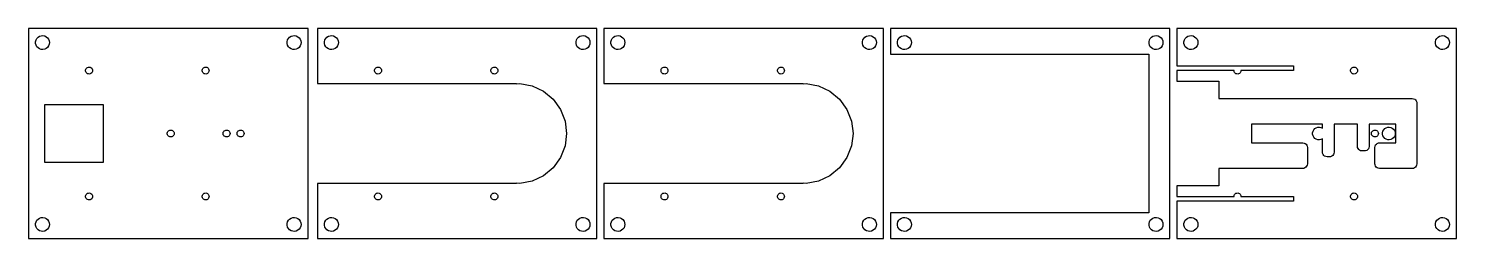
# Model space of a CAD drawing. Header units: metres. Extents: x -101 to 1127, y -45 to 45.
# Drawn here: x -101 to 512, y -45 to 45 of the extents above; entities that cross this region are included whole.
import ezdxf

# ---------------------------------------------------------------- set-up
doc = ezdxf.new("R2010")
doc.units = ezdxf.units.M

msp = doc.modelspace()

# ---------------------------------------------------------------- linework, layer by layer
for p, q in [((19, 45), (-101, 45)), ((-101, 45), (-101, -45)), ((19, -45), (19, 45)), ((143, 45), (23, 45)), ((23, 45), (23, 21.5)), ((143, -45), (143, 45)), ((266, 45), (146, 45)), ((146, 45), (146, 21.5)), ((266, -45), (266, 45)), ((389, 45), (269, 45)), ((269, 45), (269, 34)), ((389, -45), (389, 45)), ((512, 45), (392, 45)), ((392, 45), (392, 29)), ((512, -45), (512, 45)), ((-97.9763, 39.376), (-97.7893, 40.1044)), ((-97.9763, 38.624), (-97.9763, 39.376)), ((-97.7893, 37.8956), (-97.9763, 38.624)), ((-97.7893, 40.1044), (-97.427, 40.7634)), ((-97.427, 37.2366), (-97.7893, 37.8956)), ((-97.427, 40.7634), (-96.9123, 41.3115)), ((-96.9123, 36.6885), (-97.427, 37.2366)), ((-96.9123, 41.3115), (-96.2773, 41.7145)), ((-96.2773, 41.7145), (-95.5621, 41.9469)), ((-95.5621, 41.9469), (-94.8116, 41.9941)), ((-94.8116, 41.9941), (-94.073, 41.8532)), ((-94.073, 41.8532), (-93.3925, 41.533)), ((-93.3925, 41.533), (-92.8131, 41.0536)), ((-92.8131, 36.9464), (-93.3925, 36.467)), ((-92.8131, 41.0536), (-92.3711, 40.4453)), ((-92.3711, 37.5547), (-92.8131, 36.9464)), ((-92.3711, 40.4453), (-92.0943, 39.7461)), ((-92.0943, 38.2539), (-92.3711, 37.5547)), ((-92.0943, 39.7461), (-92, 39)), ((-92, 39), (-92.0943, 38.2539)), ((10.0237, 39.376), (10.2107, 40.1044)), ((10.0237, 38.624), (10.0237, 39.376)), ((10.2107, 37.8956), (10.0237, 38.624)), ((10.2107, 40.1044), (10.5729, 40.7634)), ((10.5729, 37.2366), (10.2107, 37.8956)), ((10.5729, 40.7634), (11.0877, 41.3115)), ((11.0877, 36.6885), (10.5729, 37.2366)), ((11.0877, 41.3115), (11.7227, 41.7145)), ((11.7227, 41.7145), (12.4379, 41.9469)), ((12.4379, 41.9469), (13.1884, 41.9941)), ((13.1884, 41.9941), (13.927, 41.8532)), ((13.927, 41.8532), (14.6075, 41.533)), ((14.6075, 41.533), (15.1869, 41.0536)), ((15.1869, 36.9464), (14.6075, 36.467)), ((15.1869, 41.0536), (15.6289, 40.4453)), ((15.6289, 37.5547), (15.1869, 36.9464)), ((15.6289, 40.4453), (15.9057, 39.7461)), ((15.9057, 38.2539), (15.6289, 37.5547)), ((15.9057, 39.7461), (16, 39)), ((16, 39), (15.9057, 38.2539)), ((26.0237, 39.376), (26.2107, 40.1044)), ((26.0237, 38.624), (26.0237, 39.376)), ((26.2107, 37.8956), (26.0237, 38.624)), ((26.2107, 40.1044), (26.5729, 40.7634)), ((26.5729, 37.2366), (26.2107, 37.8956)), ((26.5729, 40.7634), (27.0877, 41.3115)), ((27.0877, 36.6885), (26.5729, 37.2366)), ((27.0877, 41.3115), (27.7227, 41.7145)), ((27.7227, 41.7145), (28.4379, 41.9469)), ((28.4379, 41.9469), (29.1884, 41.9941)), ((29.1884, 41.9941), (29.927, 41.8532)), ((29.927, 41.8532), (30.6075, 41.533)), ((30.6075, 41.533), (31.1869, 41.0536)), ((31.1869, 36.9464), (30.6075, 36.467)), ((31.1869, 41.0536), (31.6289, 40.4453)), ((31.6289, 37.5547), (31.1869, 36.9464)), ((31.6289, 40.4453), (31.9057, 39.7461)), ((31.9057, 38.2539), (31.6289, 37.5547)), ((31.9057, 39.7461), (32, 39)), ((32, 39), (31.9057, 38.2539)), ((134.024, 39.376), (134.211, 40.1044)), ((134.024, 38.624), (134.024, 39.376)), ((134.211, 37.8956), (134.024, 38.624)), ((134.211, 40.1044), (134.573, 40.7634)), ((134.573, 37.2366), (134.211, 37.8956)), ((134.573, 40.7634), (135.088, 41.3115)), ((135.088, 36.6885), (134.573, 37.2366)), ((135.088, 41.3115), (135.723, 41.7145)), ((135.723, 41.7145), (136.438, 41.9469)), ((136.438, 41.9469), (137.188, 41.9941)), ((137.188, 41.9941), (137.927, 41.8532)), ((137.927, 41.8532), (138.607, 41.533)), ((138.607, 41.533), (139.187, 41.0536)), ((139.187, 36.9464), (138.607, 36.467)), ((139.187, 41.0536), (139.629, 40.4453)), ((139.629, 37.5547), (139.187, 36.9464)), ((139.629, 40.4453), (139.906, 39.7461)), ((139.906, 38.2539), (139.629, 37.5547)), ((139.906, 39.7461), (140, 39)), ((140, 39), (139.906, 38.2539)), ((149.024, 39.376), (149.211, 40.1044)), ((149.024, 38.624), (149.024, 39.376)), ((149.211, 37.8956), (149.024, 38.624)), ((149.211, 40.1044), (149.573, 40.7634)), ((149.573, 37.2366), (149.211, 37.8956)), ((149.573, 40.7634), (150.088, 41.3115)), ((150.088, 36.6885), (149.573, 37.2366)), ((150.088, 41.3115), (150.723, 41.7145)), ((150.723, 41.7145), (151.438, 41.9469)), ((151.438, 41.9469), (152.188, 41.9941)), ((152.188, 41.9941), (152.927, 41.8532)), ((152.927, 41.8532), (153.607, 41.533)), ((153.607, 41.533), (154.187, 41.0536)), ((154.187, 36.9464), (153.607, 36.467)), ((154.187, 41.0536), (154.629, 40.4453)), ((154.629, 37.5547), (154.187, 36.9464)), ((154.629, 40.4453), (154.906, 39.7461)), ((154.906, 38.2539), (154.629, 37.5547)), ((154.906, 39.7461), (155, 39)), ((155, 39), (154.906, 38.2539)), ((257.024, 39.376), (257.211, 40.1044)), ((257.024, 38.624), (257.024, 39.376)), ((257.211, 37.8956), (257.024, 38.624)), ((257.211, 40.1044), (257.573, 40.7634)), ((257.573, 37.2366), (257.211, 37.8956)), ((257.573, 40.7634), (258.088, 41.3115)), ((258.088, 36.6885), (257.573, 37.2366)), ((258.088, 41.3115), (258.723, 41.7145)), ((258.723, 41.7145), (259.438, 41.9469)), ((259.438, 41.9469), (260.188, 41.9941)), ((260.188, 41.9941), (260.927, 41.8532)), ((260.927, 41.8532), (261.607, 41.533)), ((261.607, 41.533), (262.187, 41.0536)), ((262.187, 36.9464), (261.607, 36.467)), ((262.187, 41.0536), (262.629, 40.4453)), ((262.629, 37.5547), (262.187, 36.9464)), ((262.629, 40.4453), (262.906, 39.7461)), ((262.906, 38.2539), (262.629, 37.5547)), ((262.906, 39.7461), (263, 39)), ((263, 39), (262.906, 38.2539)), ((272.024, 39.376), (272.211, 40.1044)), ((272.024, 38.624), (272.024, 39.376)), ((272.211, 37.8956), (272.024, 38.624)), ((272.211, 40.1044), (272.573, 40.7634)), ((272.573, 37.2366), (272.211, 37.8956)), ((272.573, 40.7634), (273.088, 41.3115)), ((273.088, 36.6885), (272.573, 37.2366)), ((273.088, 41.3115), (273.723, 41.7145)), ((273.723, 41.7145), (274.438, 41.9469)), ((274.438, 41.9469), (275.188, 41.9941)), ((275.188, 41.9941), (275.927, 41.8532)), ((275.927, 41.8532), (276.607, 41.533)), ((276.607, 41.533), (277.187, 41.0536)), ((277.187, 36.9464), (276.607, 36.467)), ((277.187, 41.0536), (277.629, 40.4453)), ((277.629, 37.5547), (277.187, 36.9464)), ((277.629, 40.4453), (277.906, 39.7461)), ((277.906, 38.2539), (277.629, 37.5547)), ((277.906, 39.7461), (278, 39)), ((278, 39), (277.906, 38.2539)), ((380.024, 39.376), (380.211, 40.1044)), ((380.024, 38.624), (380.024, 39.376)), ((380.211, 37.8956), (380.024, 38.624)), ((380.211, 40.1044), (380.573, 40.7634)), ((380.573, 37.2366), (380.211, 37.8956)), ((380.573, 40.7634), (381.088, 41.3115)), ((381.088, 36.6885), (380.573, 37.2366)), ((381.088, 41.3115), (381.723, 41.7145)), ((381.723, 41.7145), (382.438, 41.9469)), ((382.438, 41.9469), (383.188, 41.9941)), ((383.188, 41.9941), (383.927, 41.8532)), ((383.927, 41.8532), (384.607, 41.533)), ((384.607, 41.533), (385.187, 41.0536)), ((385.187, 36.9464), (384.607, 36.467)), ((385.187, 41.0536), (385.629, 40.4453)), ((385.629, 37.5547), (385.187, 36.9464)), ((385.629, 40.4453), (385.906, 39.7461)), ((385.906, 38.2539), (385.629, 37.5547)), ((385.906, 39.7461), (386, 39)), ((386, 39), (385.906, 38.2539)), ((395.024, 39.376), (395.211, 40.1044)), ((395.024, 38.624), (395.024, 39.376)), ((395.211, 37.8956), (395.024, 38.624)), ((395.211, 40.1044), (395.573, 40.7634)), ((395.573, 37.2366), (395.211, 37.8956)), ((395.573, 40.7634), (396.088, 41.3115)), ((396.088, 36.6885), (395.573, 37.2366)), ((396.088, 41.3115), (396.723, 41.7145)), ((396.723, 41.7145), (397.438, 41.9469)), ((397.438, 41.9469), (398.188, 41.9941)), ((398.188, 41.9941), (398.927, 41.8532)), ((398.927, 41.8532), (399.607, 41.533)), ((399.607, 41.533), (400.187, 41.0536)), ((400.187, 36.9464), (399.607, 36.467)), ((400.187, 41.0536), (400.629, 40.4453)), ((400.629, 37.5547), (400.187, 36.9464)), ((400.629, 40.4453), (400.906, 39.7461)), ((400.906, 38.2539), (400.629, 37.5547)), ((400.906, 39.7461), (401, 39)), ((401, 39), (400.906, 38.2539)), ((503.024, 39.376), (503.211, 40.1044)), ((503.024, 38.624), (503.024, 39.376)), ((503.211, 37.8956), (503.024, 38.624)), ((503.211, 40.1044), (503.573, 40.7634)), ((503.573, 37.2366), (503.211, 37.8956)), ((503.573, 40.7634), (504.088, 41.3115)), ((504.088, 36.6885), (503.573, 37.2366)), ((504.088, 41.3115), (504.723, 41.7145)), ((504.723, 41.7145), (505.438, 41.9469)), ((505.438, 41.9469), (506.188, 41.9941)), ((506.188, 41.9941), (506.927, 41.8532)), ((506.927, 41.8532), (507.607, 41.533)), ((507.607, 41.533), (508.187, 41.0536)), ((508.187, 36.9464), (507.607, 36.467)), ((508.187, 41.0536), (508.629, 40.4453)), ((508.629, 37.5547), (508.187, 36.9464)), ((508.629, 40.4453), (508.906, 39.7461)), ((508.906, 38.2539), (508.629, 37.5547)), ((508.906, 39.7461), (509, 39)), ((509, 39), (508.906, 38.2539)), ((-96.2773, 36.2855), (-96.9123, 36.6885)), ((-95.5621, 36.0531), (-96.2773, 36.2855)), ((-94.8116, 36.0059), (-95.5621, 36.0531)), ((-94.073, 36.1468), (-94.8116, 36.0059)), ((-93.3925, 36.467), (-94.073, 36.1468)), ((11.7227, 36.2855), (11.0877, 36.6885)), ((12.4379, 36.0531), (11.7227, 36.2855)), ((13.1884, 36.0059), (12.4379, 36.0531)), ((13.927, 36.1468), (13.1884, 36.0059)), ((14.6075, 36.467), (13.927, 36.1468)), ((27.7227, 36.2855), (27.0877, 36.6885)), ((28.4379, 36.0531), (27.7227, 36.2855)), ((29.1884, 36.0059), (28.4379, 36.0531)), ((29.927, 36.1468), (29.1884, 36.0059)), ((30.6075, 36.467), (29.927, 36.1468)), ((135.723, 36.2855), (135.088, 36.6885)), ((136.438, 36.0531), (135.723, 36.2855)), ((137.188, 36.0059), (136.438, 36.0531)), ((137.927, 36.1468), (137.188, 36.0059)), ((138.607, 36.467), (137.927, 36.1468)), ((150.723, 36.2855), (150.088, 36.6885)), ((151.438, 36.0531), (150.723, 36.2855)), ((152.188, 36.0059), (151.438, 36.0531)), ((152.927, 36.1468), (152.188, 36.0059)), ((153.607, 36.467), (152.927, 36.1468)), ((258.723, 36.2855), (258.088, 36.6885)), ((259.438, 36.0531), (258.723, 36.2855)), ((260.188, 36.0059), (259.438, 36.0531)), ((260.927, 36.1468), (260.188, 36.0059)), ((261.607, 36.467), (260.927, 36.1468)), ((269, 34), (380, 34)), ((273.723, 36.2855), (273.088, 36.6885)), ((274.438, 36.0531), (273.723, 36.2855)), ((275.188, 36.0059), (274.438, 36.0531)), ((275.927, 36.1468), (275.188, 36.0059)), ((276.607, 36.467), (275.927, 36.1468)), ((380, 34), (380, -34)), ((381.723, 36.2855), (381.088, 36.6885)), ((382.438, 36.0531), (381.723, 36.2855)), ((383.188, 36.0059), (382.438, 36.0531)), ((383.927, 36.1468), (383.188, 36.0059)), ((384.607, 36.467), (383.927, 36.1468)), ((396.723, 36.2855), (396.088, 36.6885)), ((397.438, 36.0531), (396.723, 36.2855)), ((398.188, 36.0059), (397.438, 36.0531)), ((398.927, 36.1468), (398.188, 36.0059)), ((399.607, 36.467), (398.927, 36.1468)), ((504.723, 36.2855), (504.088, 36.6885)), ((505.438, 36.0531), (504.723, 36.2855)), ((506.188, 36.0059), (505.438, 36.0531)), ((506.927, 36.1468), (506.188, 36.0059)), ((507.607, 36.467), (506.927, 36.1468)), ((-76.4882, 27.188), (-76.3947, 27.5522)), ((-76.4882, 26.812), (-76.4882, 27.188)), ((-76.3947, 26.4478), (-76.4882, 26.812)), ((-76.3947, 27.5522), (-76.2135, 27.8817)), ((-76.2135, 26.1183), (-76.3947, 26.4478)), ((-76.2135, 27.8817), (-75.9561, 28.1558)), ((-75.9561, 25.8442), (-76.2135, 26.1183)), ((-75.9561, 28.1558), (-75.6387, 28.3572)), ((-75.6387, 25.6427), (-75.9561, 25.8442)), ((-75.6387, 28.3572), (-75.2811, 28.4734)), ((-75.2811, 25.5266), (-75.6387, 25.6427)), ((-75.2811, 28.4734), (-74.9058, 28.497)), ((-74.9058, 25.503), (-75.2811, 25.5266)), ((-74.9058, 28.497), (-74.5365, 28.4266)), ((-74.5365, 25.5734), (-74.9058, 25.503)), ((-74.5365, 28.4266), (-74.1963, 28.2665)), ((-74.1963, 25.7335), (-74.5365, 25.5734)), ((-74.1963, 28.2665), (-73.9065, 28.0268)), ((-73.9065, 25.9732), (-74.1963, 25.7335)), ((-73.9065, 28.0268), (-73.6855, 27.7226)), ((-73.6855, 26.2774), (-73.9065, 25.9732)), ((-73.6855, 27.7226), (-73.5471, 27.373)), ((-73.5471, 26.627), (-73.6855, 26.2774)), ((-73.5471, 27.373), (-73.5, 27)), ((-73.5, 27), (-73.5471, 26.627)), ((-26.4882, 27.188), (-26.3947, 27.5522)), ((-26.4882, 26.812), (-26.4882, 27.188)), ((-26.3947, 26.4478), (-26.4882, 26.812)), ((-26.3947, 27.5522), (-26.2135, 27.8817)), ((-26.2135, 26.1183), (-26.3947, 26.4478)), ((-26.2135, 27.8817), (-25.9561, 28.1558)), ((-25.9561, 25.8442), (-26.2135, 26.1183)), ((-25.9561, 28.1558), (-25.6387, 28.3572)), ((-25.6387, 25.6427), (-25.9561, 25.8442)), ((-25.6387, 28.3572), (-25.2811, 28.4734)), ((-25.2811, 25.5266), (-25.6387, 25.6427)), ((-25.2811, 28.4734), (-24.9058, 28.497)), ((-24.9058, 25.503), (-25.2811, 25.5266)), ((-24.9058, 28.497), (-24.5365, 28.4266)), ((-24.5365, 25.5734), (-24.9058, 25.503)), ((-24.5365, 28.4266), (-24.1963, 28.2665)), ((-24.1963, 25.7335), (-24.5365, 25.5734)), ((-24.1963, 28.2665), (-23.9065, 28.0268)), ((-23.9065, 25.9732), (-24.1963, 25.7335)), ((-23.9065, 28.0268), (-23.6855, 27.7226)), ((-23.6855, 26.2774), (-23.9065, 25.9732)), ((-23.6855, 27.7226), (-23.5471, 27.373)), ((-23.5471, 26.627), (-23.6855, 26.2774)), ((-23.5471, 27.373), (-23.5, 27)), ((-23.5, 27), (-23.5471, 26.627)), ((47.5118, 27.188), (47.6053, 27.5522)), ((47.5118, 26.812), (47.5118, 27.188)), ((47.6053, 26.4478), (47.5118, 26.812)), ((47.6053, 27.5522), (47.7865, 27.8817)), ((47.7865, 26.1183), (47.6053, 26.4478)), ((47.7865, 27.8817), (48.0439, 28.1558)), ((48.0439, 25.8442), (47.7865, 26.1183)), ((48.0439, 28.1558), (48.3613, 28.3572)), ((48.3613, 25.6427), (48.0439, 25.8442)), ((48.3613, 28.3572), (48.7189, 28.4734)), ((48.7189, 25.5266), (48.3613, 25.6427)), ((48.7189, 28.4734), (49.0942, 28.497)), ((49.0942, 25.503), (48.7189, 25.5266)), ((49.0942, 28.497), (49.4635, 28.4266)), ((49.4635, 25.5734), (49.0942, 25.503)), ((49.4635, 28.4266), (49.8037, 28.2665)), ((49.8037, 25.7335), (49.4635, 25.5734)), ((49.8037, 28.2665), (50.0934, 28.0268)), ((50.0934, 25.9732), (49.8037, 25.7335)), ((50.0934, 28.0268), (50.3145, 27.7226)), ((50.3145, 26.2774), (50.0934, 25.9732)), ((50.3145, 27.7226), (50.4529, 27.373)), ((50.4529, 26.627), (50.3145, 26.2774)), ((50.4529, 27.373), (50.5, 27)), ((50.5, 27), (50.4529, 26.627)), ((97.5118, 27.188), (97.6053, 27.5522)), ((97.5118, 26.812), (97.5118, 27.188)), ((97.6053, 26.4478), (97.5118, 26.812)), ((97.6053, 27.5522), (97.7865, 27.8817)), ((97.7865, 26.1183), (97.6053, 26.4478)), ((97.7865, 27.8817), (98.0439, 28.1558)), ((98.0439, 25.8442), (97.7865, 26.1183)), ((98.0439, 28.1558), (98.3613, 28.3572)), ((98.3613, 25.6427), (98.0439, 25.8442)), ((98.3613, 28.3572), (98.7189, 28.4734)), ((98.7189, 25.5266), (98.3613, 25.6427)), ((98.7189, 28.4734), (99.0942, 28.497)), ((99.0942, 25.503), (98.7189, 25.5266)), ((99.0942, 28.497), (99.4635, 28.4266)), ((99.4635, 25.5734), (99.0942, 25.503)), ((99.4635, 28.4266), (99.8037, 28.2665)), ((99.8037, 25.7335), (99.4635, 25.5734)), ((99.8037, 28.2665), (100.093, 28.0268)), ((100.093, 25.9732), (99.8037, 25.7335)), ((100.093, 28.0268), (100.314, 27.7226)), ((100.314, 26.2774), (100.093, 25.9732)), ((100.314, 27.7226), (100.453, 27.373)), ((100.453, 26.627), (100.314, 26.2774)), ((100.453, 27.373), (100.5, 27)), ((100.5, 27), (100.453, 26.627)), ((170.512, 27.188), (170.605, 27.5522)), ((170.512, 26.812), (170.512, 27.188)), ((170.605, 26.4478), (170.512, 26.812)), ((170.605, 27.5522), (170.786, 27.8817)), ((170.786, 26.1183), (170.605, 26.4478)), ((170.786, 27.8817), (171.044, 28.1558)), ((171.044, 25.8442), (170.786, 26.1183)), ((171.044, 28.1558), (171.361, 28.3572)), ((171.361, 25.6427), (171.044, 25.8442)), ((171.361, 28.3572), (171.719, 28.4734)), ((171.719, 25.5266), (171.361, 25.6427)), ((171.719, 28.4734), (172.094, 28.497)), ((172.094, 25.503), (171.719, 25.5266)), ((172.094, 28.497), (172.464, 28.4266)), ((172.464, 25.5734), (172.094, 25.503)), ((172.464, 28.4266), (172.804, 28.2665)), ((172.804, 25.7335), (172.464, 25.5734)), ((172.804, 28.2665), (173.093, 28.0268)), ((173.093, 25.9732), (172.804, 25.7335)), ((173.093, 28.0268), (173.314, 27.7226)), ((173.314, 26.2774), (173.093, 25.9732)), ((173.314, 27.7226), (173.453, 27.373)), ((173.453, 26.627), (173.314, 26.2774)), ((173.453, 27.373), (173.5, 27)), ((173.5, 27), (173.453, 26.627)), ((220.512, 27.188), (220.605, 27.5522)), ((220.512, 26.812), (220.512, 27.188)), ((220.605, 26.4478), (220.512, 26.812)), ((220.605, 27.5522), (220.786, 27.8817)), ((220.786, 26.1183), (220.605, 26.4478)), ((220.786, 27.8817), (221.044, 28.1558)), ((221.044, 25.8442), (220.786, 26.1183)), ((221.044, 28.1558), (221.361, 28.3572)), ((221.361, 25.6427), (221.044, 25.8442)), ((221.361, 28.3572), (221.719, 28.4734)), ((221.719, 25.5266), (221.361, 25.6427)), ((221.719, 28.4734), (222.094, 28.497)), ((222.094, 25.503), (221.719, 25.5266)), ((222.094, 28.497), (222.464, 28.4266)), ((222.464, 25.5734), (222.094, 25.503)), ((222.464, 28.4266), (222.804, 28.2665)), ((222.804, 25.7335), (222.464, 25.5734)), ((222.804, 28.2665), (223.093, 28.0268)), ((223.093, 25.9732), (222.804, 25.7335)), ((223.093, 28.0268), (223.314, 27.7226)), ((223.314, 26.2774), (223.093, 25.9732)), ((223.314, 27.7226), (223.453, 27.373)), ((223.453, 26.627), (223.314, 26.2774)), ((223.453, 27.373), (223.5, 27)), ((223.5, 27), (223.453, 26.627)), ((392, 29), (442, 29)), ((416.512, 27), (392, 27)), ((392, 27), (392, 22.5)), ((416.512, 26.812), (416.512, 27)), ((416.605, 26.4478), (416.512, 26.812)), ((416.786, 26.1183), (416.605, 26.4478)), ((417.044, 25.8442), (416.786, 26.1183)), ((417.361, 25.6427), (417.044, 25.8442)), ((417.719, 25.5266), (417.361, 25.6427)), ((418.094, 25.503), (417.719, 25.5266)), ((418.464, 25.5734), (418.094, 25.503)), ((418.804, 25.7335), (418.464, 25.5734)), ((419.093, 25.9732), (418.804, 25.7335)), ((419.314, 26.2774), (419.093, 25.9732)), ((419.453, 26.627), (419.314, 26.2774)), ((419.5, 27), (419.453, 26.627)), ((442, 27), (419.5, 27)), ((442, 29), (442, 27)), ((466.512, 27.188), (466.605, 27.5522)), ((466.512, 26.812), (466.512, 27.188)), ((466.605, 26.4478), (466.512, 26.812)), ((466.605, 27.5522), (466.786, 27.8817)), ((466.786, 26.1183), (466.605, 26.4478)), ((466.786, 27.8817), (467.044, 28.1558)), ((467.044, 25.8442), (466.786, 26.1183)), ((467.044, 28.1558), (467.361, 28.3572)), ((467.361, 25.6427), (467.044, 25.8442)), ((467.361, 28.3572), (467.719, 28.4734)), ((467.719, 25.5266), (467.361, 25.6427)), ((467.719, 28.4734), (468.094, 28.497)), ((468.094, 25.503), (467.719, 25.5266)), ((468.094, 28.497), (468.464, 28.4266)), ((468.464, 25.5734), (468.094, 25.503)), ((468.464, 28.4266), (468.804, 28.2665)), ((468.804, 25.7335), (468.464, 25.5734)), ((468.804, 28.2665), (469.093, 28.0268)), ((469.093, 25.9732), (468.804, 25.7335)), ((469.093, 28.0268), (469.314, 27.7226)), ((469.314, 26.2774), (469.093, 25.9732)), ((469.314, 27.7226), (469.453, 27.373)), ((469.453, 26.627), (469.314, 26.2774)), ((469.453, 27.373), (469.5, 27)), ((469.5, 27), (469.453, 26.627)), ((23, 21.5), (108.5, 21.5)), ((108.5, 21.5), (108.5, 21.3726)), ((108.5, 21.3726), (109.85, 21.4576)), ((109.85, 21.4576), (115.144, 20.4477)), ((115.144, 20.4477), (120.02, 18.153)), ((146, 21.5), (231.5, 21.5)), ((231.5, 21.5), (231.5, 21.3726)), ((231.5, 21.3726), (232.85, 21.4576)), ((232.85, 21.4576), (238.144, 20.4477)), ((238.144, 20.4477), (243.02, 18.153)), ((392, 22.5), (410, 22.5)), ((410, 22.5), (410, 15.005)), ((-94, -12.5), (-94, 12.5)), ((-94, 12.5), (-69, 12.5)), ((-69, 12.5), (-69, -12.5)), ((120.02, 18.153), (124.173, 14.7178)), ((124.173, 14.7178), (127.341, 10.3577)), ((243.02, 18.153), (247.173, 14.7178)), ((247.173, 14.7178), (250.341, 10.3577)), ((410, 15.005), (493.005, 15.005)), ((493.005, 15.005), (493.623, 14.9071)), ((493.623, 14.9071), (494.077, 14.6936)), ((494.077, 14.6936), (494.463, 14.3741)), ((494.463, 14.3741), (494.758, 13.9685)), ((494.758, 13.9685), (494.942, 13.5024)), ((494.942, 13.5024), (495.005, 13.005)), ((495.005, 13.005), (495.005, -13.005)), ((127.341, 10.3577), (129.325, 5.34683)), ((250.341, 10.3577), (252.325, 5.34683)), ((-41.4882, 0.187988), (-41.3947, 0.552185)), ((-41.4882, -0.187988), (-41.4882, 0.187988)), ((-41.3947, 0.552185), (-41.2135, 0.881668)), ((-41.2135, 0.881668), (-40.9561, 1.15576)), ((-40.9561, 1.15576), (-40.6387, 1.35724)), ((-40.6387, 1.35724), (-40.2811, 1.47342)), ((-40.2811, 1.47342), (-39.9058, 1.49704)), ((-39.9058, 1.49704), (-39.5365, 1.42657)), ((-39.5365, 1.42657), (-39.1963, 1.26648)), ((-39.1963, 1.26648), (-38.9065, 1.02681)), ((-38.9065, 1.02681), (-38.6855, 0.722626)), ((-38.6855, 0.722626), (-38.5471, 0.373032)), ((-38.5471, 0.373032), (-38.5, 0)), ((-38.5, 0), (-38.5471, -0.373032)), ((-17.4882, 0.187988), (-17.3947, 0.552185)), ((-17.4882, -0.187988), (-17.4882, 0.187988)), ((-17.3947, 0.552185), (-17.2135, 0.881668)), ((-17.2135, 0.881668), (-16.9561, 1.15576)), ((-16.9561, 1.15576), (-16.6387, 1.35724)), ((-16.6387, 1.35724), (-16.2811, 1.47342)), ((-16.2811, 1.47342), (-15.9058, 1.49704)), ((-15.9058, 1.49704), (-15.5365, 1.42657)), ((-15.5365, 1.42657), (-15.1963, 1.26648)), ((-15.1963, 1.26648), (-14.9065, 1.02681)), ((-14.9065, 1.02681), (-14.6855, 0.722626)), ((-14.6855, 0.722626), (-14.5471, 0.373032)), ((-14.5471, 0.373032), (-14.5, 0)), ((-14.5, 0), (-14.5471, -0.373032)), ((-11.4882, 0.187988), (-11.3947, 0.552185)), ((-11.4882, -0.187988), (-11.4882, 0.187988)), ((-11.3947, 0.552185), (-11.2135, 0.881668)), ((-11.2135, 0.881668), (-10.9561, 1.15576)), ((-10.9561, 1.15576), (-10.6387, 1.35724)), ((-10.6387, 1.35724), (-10.2811, 1.47342)), ((-10.2811, 1.47342), (-9.90581, 1.49704)), ((-9.90581, 1.49704), (-9.53647, 1.42657)), ((-9.53647, 1.42657), (-9.19626, 1.26648)), ((-9.19626, 1.26648), (-8.90654, 1.02681)), ((-8.90654, 1.02681), (-8.68553, 0.722626)), ((-8.68553, 0.722626), (-8.54712, 0.373032)), ((-8.54712, 0.373032), (-8.5, 0)), ((-8.5, 0), (-8.54712, -0.373032)), ((129.325, 5.34683), (130, 0)), ((130, 0), (129.325, -5.34683)), ((252.325, 5.34683), (253, 0)), ((253, 0), (252.325, -5.34683)), ((454.495, 3.99501), (424, 3.99501)), ((424, 3.99501), (424, -3.99501)), ((450.272, 0.344666), (450.443, 1.01233)), ((450.272, -0.344666), (450.272, 0.344666)), ((450.443, 1.01233), (450.775, 1.61641)), ((450.775, 1.61641), (451.247, 2.1189)), ((451.247, 2.1189), (451.829, 2.48827)), ((451.829, 2.48827), (452.485, 2.70128)), ((452.485, 2.70128), (453.173, 2.74457)), ((453.173, 2.74457), (453.85, 2.6154)), ((453.85, 2.6154), (454.474, 2.3219)), ((454.474, 2.3219), (454.495, 2.30412)), ((454.495, 2.30412), (454.495, 3.99501)), ((469.495, 3.99501), (459.505, 3.99501)), ((459.505, 3.99501), (459.505, -8.00499)), ((469.495, -5.50499), (469.495, 3.99501)), ((485.995, 3.99501), (474.505, 3.99501)), ((474.505, 3.99501), (474.505, -5.50499)), ((475.512, 0.187988), (475.605, 0.552185)), ((475.512, -0.187988), (475.512, 0.187988)), ((475.605, 0.552185), (475.786, 0.881668)), ((475.786, 0.881668), (476.044, 1.15576)), ((476.044, 1.15576), (476.361, 1.35724)), ((476.361, 1.35724), (476.719, 1.47342)), ((476.719, 1.47342), (477.094, 1.49704)), ((477.094, 1.49704), (477.464, 1.42657)), ((477.464, 1.42657), (477.804, 1.26648)), ((477.804, 1.26648), (478.093, 1.02681)), ((478.093, 1.02681), (478.314, 0.722626)), ((478.314, 0.722626), (478.453, 0.373032)), ((478.453, 0.373032), (478.5, 0)), ((478.5, 0), (478.453, -0.373032)), ((480.272, 0.344666), (480.443, 1.01233)), ((480.272, -0.344666), (480.272, 0.344666)), ((480.443, 1.01233), (480.775, 1.61641)), ((480.775, 1.61641), (481.247, 2.1189)), ((481.247, 2.1189), (481.829, 2.48827)), ((481.829, 2.48827), (482.485, 2.70128)), ((482.485, 2.70128), (483.173, 2.74457)), ((483.173, 2.74457), (483.85, 2.6154)), ((483.85, 2.6154), (484.474, 2.3219)), ((484.474, 2.3219), (485.005, 1.88249)), ((485.005, 1.88249), (485.41, 1.32481)), ((485.41, 1.32481), (485.664, 0.683884)), ((485.664, 0.683884), (485.75, 0)), ((485.75, 0), (485.664, -0.683884)), ((485.995, -3.99501), (485.995, 3.99501)), ((-41.3947, -0.552185), (-41.4882, -0.187988)), ((-41.2135, -0.881668), (-41.3947, -0.552185)), ((-40.9561, -1.15576), (-41.2135, -0.881668)), ((-40.6387, -1.35724), (-40.9561, -1.15576)), ((-40.2811, -1.47342), (-40.6387, -1.35724)), ((-39.9058, -1.49704), (-40.2811, -1.47342)), ((-39.5365, -1.42657), (-39.9058, -1.49704)), ((-39.1963, -1.26648), (-39.5365, -1.42657)), ((-38.9065, -1.02681), (-39.1963, -1.26648)), ((-38.6855, -0.722626), (-38.9065, -1.02681)), ((-38.5471, -0.373032), (-38.6855, -0.722626)), ((-17.3947, -0.552185), (-17.4882, -0.187988)), ((-17.2135, -0.881668), (-17.3947, -0.552185)), ((-16.9561, -1.15576), (-17.2135, -0.881668)), ((-16.6387, -1.35724), (-16.9561, -1.15576)), ((-16.2811, -1.47342), (-16.6387, -1.35724)), ((-15.9058, -1.49704), (-16.2811, -1.47342)), ((-15.5365, -1.42657), (-15.9058, -1.49704)), ((-15.1963, -1.26648), (-15.5365, -1.42657)), ((-14.9065, -1.02681), (-15.1963, -1.26648)), ((-14.6855, -0.722626), (-14.9065, -1.02681)), ((-14.5471, -0.373032), (-14.6855, -0.722626)), ((-11.3947, -0.552185), (-11.4882, -0.187988)), ((-11.2135, -0.881668), (-11.3947, -0.552185)), ((-10.9561, -1.15576), (-11.2135, -0.881668)), ((-10.6387, -1.35724), (-10.9561, -1.15576)), ((-10.2811, -1.47342), (-10.6387, -1.35724)), ((-9.90581, -1.49704), (-10.2811, -1.47342)), ((-9.53647, -1.42657), (-9.90581, -1.49704)), ((-9.19626, -1.26648), (-9.53647, -1.42657)), ((-8.90654, -1.02681), (-9.19626, -1.26648)), ((-8.68553, -0.722626), (-8.90654, -1.02681)), ((-8.54712, -0.373032), (-8.68553, -0.722626)), ((129.325, -5.34683), (127.341, -10.3577)), ((252.325, -5.34683), (250.341, -10.3577)), ((424, -3.99501), (446.005, -3.99501)), ((446.005, -3.99501), (446.623, -4.0929)), ((446.623, -4.0929), (447.077, -4.30635)), ((447.077, -4.30635), (447.463, -4.62592)), ((447.463, -4.62592), (447.758, -5.03151)), ((447.758, -5.03151), (447.942, -5.49763)), ((447.942, -5.49763), (448.005, -5.99501)), ((448.005, -5.99501), (448.005, -13.005)), ((450.443, -1.01233), (450.272, -0.344666)), ((450.775, -1.61641), (450.443, -1.01233)), ((451.247, -2.1189), (450.775, -1.61641)), ((451.829, -2.48827), (451.247, -2.1189)), ((452.485, -2.70128), (451.829, -2.48827)), ((453.173, -2.74457), (452.485, -2.70128)), ((453.85, -2.6154), (453.173, -2.74457)), ((454.474, -2.3219), (453.85, -2.6154)), ((454.495, -2.30412), (454.474, -2.3219)), ((454.495, -8.00499), (454.495, -2.30412)), ((469.558, -6.00237), (469.495, -5.50499)), ((469.742, -6.46849), (469.558, -6.00237)), ((474.407, -6.12302), (474.194, -6.57664)), ((474.505, -5.50499), (474.407, -6.12302)), ((475.605, -0.552185), (475.512, -0.187988)), ((475.786, -0.881668), (475.605, -0.552185)), ((476.044, -1.15576), (475.786, -0.881668)), ((476.361, -1.35724), (476.044, -1.15576)), ((476.719, -1.47342), (476.361, -1.35724)), ((477.094, -1.49704), (476.719, -1.47342)), ((476.995, -5.99501), (477.093, -5.37698)), ((476.995, -13.005), (476.995, -5.99501)), ((477.093, -5.37698), (477.306, -4.92336)), ((477.464, -1.42657), (477.094, -1.49704)), ((477.306, -4.92336), (477.626, -4.53708)), ((477.804, -1.26648), (477.464, -1.42657)), ((477.626, -4.53708), (478.031, -4.2424)), ((478.093, -1.02681), (477.804, -1.26648)), ((478.031, -4.2424), (478.498, -4.05785)), ((478.314, -0.722626), (478.093, -1.02681)), ((478.453, -0.373032), (478.314, -0.722626)), ((478.498, -4.05785), (478.995, -3.99501)), ((478.995, -3.99501), (485.995, -3.99501)), ((480.443, -1.01233), (480.272, -0.344666)), ((480.775, -1.61641), (480.443, -1.01233)), ((481.247, -2.1189), (480.775, -1.61641)), ((481.829, -2.48827), (481.247, -2.1189)), ((482.485, -2.70128), (481.829, -2.48827)), ((483.173, -2.74457), (482.485, -2.70128)), ((483.85, -2.6154), (483.173, -2.74457)), ((484.474, -2.3219), (483.85, -2.6154)), ((485.005, -1.88249), (484.474, -2.3219)), ((485.41, -1.32481), (485.005, -1.88249)), ((485.664, -0.683884), (485.41, -1.32481)), ((127.341, -10.3577), (124.173, -14.7178)), ((250.341, -10.3577), (247.173, -14.7178)), ((454.558, -8.50237), (454.495, -8.00499)), ((454.742, -8.96849), (454.558, -8.50237)), ((455.037, -9.37408), (454.742, -8.96849)), ((455.423, -9.69365), (455.037, -9.37408)), ((455.877, -9.9071), (455.423, -9.69365)), ((456.495, -10.005), (455.877, -9.9071)), ((457.505, -10.005), (456.495, -10.005)), ((458.002, -9.94215), (457.505, -10.005)), ((458.469, -9.7576), (458.002, -9.94215)), ((458.874, -9.46292), (458.469, -9.7576)), ((459.194, -9.07664), (458.874, -9.46292)), ((459.407, -8.62302), (459.194, -9.07664)), ((459.505, -8.00499), (459.407, -8.62302)), ((470.037, -6.87408), (469.742, -6.46849)), ((470.423, -7.19365), (470.037, -6.87408)), ((470.877, -7.4071), (470.423, -7.19365)), ((471.495, -7.50499), (470.877, -7.4071)), ((472.505, -7.50499), (471.495, -7.50499)), ((473.002, -7.44215), (472.505, -7.50499)), ((473.469, -7.2576), (473.002, -7.44215)), ((473.874, -6.96292), (473.469, -7.2576)), ((474.194, -6.57664), (473.874, -6.96292)), ((-69, -12.5), (-94, -12.5)), ((120.02, -18.153), (115.144, -20.4477)), ((124.173, -14.7178), (120.02, -18.153)), ((243.02, -18.153), (238.144, -20.4477)), ((247.173, -14.7178), (243.02, -18.153)), ((446.005, -15.005), (410, -15.005)), ((410, -15.005), (410, -22.5)), ((446.502, -14.9422), (446.005, -15.005)), ((446.969, -14.7576), (446.502, -14.9422)), ((447.374, -14.4629), (446.969, -14.7576)), ((447.694, -14.0766), (447.374, -14.4629)), ((447.907, -13.623), (447.694, -14.0766)), ((448.005, -13.005), (447.907, -13.623)), ((477.058, -13.5024), (476.995, -13.005)), ((477.242, -13.9685), (477.058, -13.5024)), ((477.537, -14.3741), (477.242, -13.9685)), ((477.923, -14.6936), (477.537, -14.3741)), ((478.377, -14.9071), (477.923, -14.6936)), ((478.995, -15.005), (478.377, -14.9071)), ((493.005, -15.005), (478.995, -15.005)), ((493.502, -14.9422), (493.005, -15.005)), ((493.969, -14.7576), (493.502, -14.9422)), ((494.374, -14.4629), (493.969, -14.7576)), ((494.694, -14.0766), (494.374, -14.4629)), ((494.907, -13.623), (494.694, -14.0766)), ((495.005, -13.005), (494.907, -13.623)), ((108.5, -21.5), (23, -21.5)), ((23, -21.5), (23, -45)), ((109.85, -21.4576), (108.5, -21.3726)), ((108.5, -21.3726), (108.5, -21.5)), ((115.144, -20.4477), (109.85, -21.4576)), ((231.5, -21.5), (146, -21.5)), ((146, -21.5), (146, -45)), ((232.85, -21.4576), (231.5, -21.3726)), ((231.5, -21.3726), (231.5, -21.5)), ((238.144, -20.4477), (232.85, -21.4576)), ((410, -22.5), (392, -22.5)), ((392, -22.5), (392, -27)), ((-76.4882, -26.812), (-76.3947, -26.4478)), ((-76.4882, -27.188), (-76.4882, -26.812)), ((-76.3947, -27.5522), (-76.4882, -27.188)), ((-76.3947, -26.4478), (-76.2135, -26.1183)), ((-76.2135, -27.8817), (-76.3947, -27.5522)), ((-76.2135, -26.1183), (-75.9561, -25.8442)), ((-75.9561, -28.1558), (-76.2135, -27.8817)), ((-75.9561, -25.8442), (-75.6387, -25.6427)), ((-75.6387, -28.3572), (-75.9561, -28.1558)), ((-75.6387, -25.6427), (-75.2811, -25.5266)), ((-75.2811, -28.4734), (-75.6387, -28.3572)), ((-75.2811, -25.5266), (-74.9058, -25.503)), ((-74.9058, -28.497), (-75.2811, -28.4734)), ((-74.9058, -25.503), (-74.5365, -25.5734)), ((-74.5365, -28.4266), (-74.9058, -28.497)), ((-74.5365, -25.5734), (-74.1963, -25.7335)), ((-74.1963, -28.2665), (-74.5365, -28.4266)), ((-74.1963, -25.7335), (-73.9065, -25.9732)), ((-73.9065, -28.0268), (-74.1963, -28.2665)), ((-73.9065, -25.9732), (-73.6855, -26.2774)), ((-73.6855, -27.7226), (-73.9065, -28.0268)), ((-73.6855, -26.2774), (-73.5471, -26.627)), ((-73.5471, -27.373), (-73.6855, -27.7226)), ((-73.5471, -26.627), (-73.5, -27)), ((-73.5, -27), (-73.5471, -27.373)), ((-26.4882, -26.812), (-26.3947, -26.4478)), ((-26.4882, -27.188), (-26.4882, -26.812)), ((-26.3947, -27.5522), (-26.4882, -27.188)), ((-26.3947, -26.4478), (-26.2135, -26.1183)), ((-26.2135, -27.8817), (-26.3947, -27.5522)), ((-26.2135, -26.1183), (-25.9561, -25.8442)), ((-25.9561, -28.1558), (-26.2135, -27.8817)), ((-25.9561, -25.8442), (-25.6387, -25.6427)), ((-25.6387, -28.3572), (-25.9561, -28.1558)), ((-25.6387, -25.6427), (-25.2811, -25.5266)), ((-25.2811, -28.4734), (-25.6387, -28.3572)), ((-25.2811, -25.5266), (-24.9058, -25.503)), ((-24.9058, -28.497), (-25.2811, -28.4734)), ((-24.9058, -25.503), (-24.5365, -25.5734)), ((-24.5365, -28.4266), (-24.9058, -28.497)), ((-24.5365, -25.5734), (-24.1963, -25.7335)), ((-24.1963, -28.2665), (-24.5365, -28.4266)), ((-24.1963, -25.7335), (-23.9065, -25.9732)), ((-23.9065, -28.0268), (-24.1963, -28.2665)), ((-23.9065, -25.9732), (-23.6855, -26.2774)), ((-23.6855, -27.7226), (-23.9065, -28.0268)), ((-23.6855, -26.2774), (-23.5471, -26.627)), ((-23.5471, -27.373), (-23.6855, -27.7226)), ((-23.5471, -26.627), (-23.5, -27)), ((-23.5, -27), (-23.5471, -27.373)), ((47.5118, -26.812), (47.6053, -26.4478)), ((47.5118, -27.188), (47.5118, -26.812)), ((47.6053, -27.5522), (47.5118, -27.188)), ((47.6053, -26.4478), (47.7865, -26.1183)), ((47.7865, -27.8817), (47.6053, -27.5522)), ((47.7865, -26.1183), (48.0439, -25.8442)), ((48.0439, -28.1558), (47.7865, -27.8817)), ((48.0439, -25.8442), (48.3613, -25.6427)), ((48.3613, -28.3572), (48.0439, -28.1558)), ((48.3613, -25.6427), (48.7189, -25.5266)), ((48.7189, -28.4734), (48.3613, -28.3572)), ((48.7189, -25.5266), (49.0942, -25.503)), ((49.0942, -28.497), (48.7189, -28.4734)), ((49.0942, -25.503), (49.4635, -25.5734)), ((49.4635, -28.4266), (49.0942, -28.497)), ((49.4635, -25.5734), (49.8037, -25.7335)), ((49.8037, -28.2665), (49.4635, -28.4266)), ((49.8037, -25.7335), (50.0934, -25.9732)), ((50.0934, -28.0268), (49.8037, -28.2665)), ((50.0934, -25.9732), (50.3145, -26.2774)), ((50.3145, -27.7226), (50.0934, -28.0268)), ((50.3145, -26.2774), (50.4529, -26.627)), ((50.4529, -27.373), (50.3145, -27.7226)), ((50.4529, -26.627), (50.5, -27)), ((50.5, -27), (50.4529, -27.373)), ((97.5118, -26.812), (97.6053, -26.4478)), ((97.5118, -27.188), (97.5118, -26.812)), ((97.6053, -27.5522), (97.5118, -27.188)), ((97.6053, -26.4478), (97.7865, -26.1183)), ((97.7865, -27.8817), (97.6053, -27.5522)), ((97.7865, -26.1183), (98.0439, -25.8442)), ((98.0439, -28.1558), (97.7865, -27.8817)), ((98.0439, -25.8442), (98.3613, -25.6427)), ((98.3613, -28.3572), (98.0439, -28.1558)), ((98.3613, -25.6427), (98.7189, -25.5266)), ((98.7189, -28.4734), (98.3613, -28.3572)), ((98.7189, -25.5266), (99.0942, -25.503)), ((99.0942, -28.497), (98.7189, -28.4734)), ((99.0942, -25.503), (99.4635, -25.5734)), ((99.4635, -28.4266), (99.0942, -28.497)), ((99.4635, -25.5734), (99.8037, -25.7335)), ((99.8037, -28.2665), (99.4635, -28.4266)), ((99.8037, -25.7335), (100.093, -25.9732)), ((100.093, -28.0268), (99.8037, -28.2665)), ((100.093, -25.9732), (100.314, -26.2774)), ((100.314, -27.7226), (100.093, -28.0268)), ((100.314, -26.2774), (100.453, -26.627)), ((100.453, -27.373), (100.314, -27.7226)), ((100.453, -26.627), (100.5, -27)), ((100.5, -27), (100.453, -27.373)), ((170.512, -26.812), (170.605, -26.4478)), ((170.512, -27.188), (170.512, -26.812)), ((170.605, -27.5522), (170.512, -27.188)), ((170.605, -26.4478), (170.786, -26.1183)), ((170.786, -27.8817), (170.605, -27.5522)), ((170.786, -26.1183), (171.044, -25.8442)), ((171.044, -28.1558), (170.786, -27.8817)), ((171.044, -25.8442), (171.361, -25.6427)), ((171.361, -28.3572), (171.044, -28.1558)), ((171.361, -25.6427), (171.719, -25.5266)), ((171.719, -28.4734), (171.361, -28.3572)), ((171.719, -25.5266), (172.094, -25.503)), ((172.094, -28.497), (171.719, -28.4734)), ((172.094, -25.503), (172.464, -25.5734)), ((172.464, -28.4266), (172.094, -28.497)), ((172.464, -25.5734), (172.804, -25.7335)), ((172.804, -28.2665), (172.464, -28.4266)), ((172.804, -25.7335), (173.093, -25.9732)), ((173.093, -28.0268), (172.804, -28.2665)), ((173.093, -25.9732), (173.314, -26.2774)), ((173.314, -27.7226), (173.093, -28.0268)), ((173.314, -26.2774), (173.453, -26.627)), ((173.453, -27.373), (173.314, -27.7226)), ((173.453, -26.627), (173.5, -27)), ((173.5, -27), (173.453, -27.373)), ((220.512, -26.812), (220.605, -26.4478)), ((220.512, -27.188), (220.512, -26.812)), ((220.605, -27.5522), (220.512, -27.188)), ((220.605, -26.4478), (220.786, -26.1183)), ((220.786, -27.8817), (220.605, -27.5522)), ((220.786, -26.1183), (221.044, -25.8442)), ((221.044, -28.1558), (220.786, -27.8817)), ((221.044, -25.8442), (221.361, -25.6427)), ((221.361, -28.3572), (221.044, -28.1558)), ((221.361, -25.6427), (221.719, -25.5266)), ((221.719, -28.4734), (221.361, -28.3572)), ((221.719, -25.5266), (222.094, -25.503)), ((222.094, -28.497), (221.719, -28.4734)), ((222.094, -25.503), (222.464, -25.5734)), ((222.464, -28.4266), (222.094, -28.497)), ((222.464, -25.5734), (222.804, -25.7335)), ((222.804, -28.2665), (222.464, -28.4266)), ((222.804, -25.7335), (223.093, -25.9732)), ((223.093, -28.0268), (222.804, -28.2665)), ((223.093, -25.9732), (223.314, -26.2774)), ((223.314, -27.7226), (223.093, -28.0268)), ((223.314, -26.2774), (223.453, -26.627)), ((223.453, -27.373), (223.314, -27.7226)), ((223.453, -26.627), (223.5, -27)), ((223.5, -27), (223.453, -27.373)), ((392, -27), (416.512, -27)), ((442, -29), (392, -29)), ((392, -29), (392, -45)), ((416.512, -26.812), (416.605, -26.4478)), ((416.512, -27), (416.512, -26.812)), ((416.605, -26.4478), (416.786, -26.1183)), ((416.786, -26.1183), (417.044, -25.8442)), ((417.044, -25.8442), (417.361, -25.6427)), ((417.361, -25.6427), (417.719, -25.5266)), ((417.719, -25.5266), (418.094, -25.503)), ((418.094, -25.503), (418.464, -25.5734)), ((418.464, -25.5734), (418.804, -25.7335)), ((418.804, -25.7335), (419.093, -25.9732)), ((419.093, -25.9732), (419.314, -26.2774)), ((419.314, -26.2774), (419.453, -26.627)), ((419.453, -26.627), (419.5, -27)), ((419.5, -27), (442, -27)), ((442, -27), (442, -29)), ((466.512, -26.812), (466.605, -26.4478)), ((466.512, -27.188), (466.512, -26.812)), ((466.605, -27.5522), (466.512, -27.188)), ((466.605, -26.4478), (466.786, -26.1183)), ((466.786, -27.8817), (466.605, -27.5522)), ((466.786, -26.1183), (467.044, -25.8442)), ((467.044, -28.1558), (466.786, -27.8817)), ((467.044, -25.8442), (467.361, -25.6427)), ((467.361, -28.3572), (467.044, -28.1558)), ((467.361, -25.6427), (467.719, -25.5266)), ((467.719, -28.4734), (467.361, -28.3572)), ((467.719, -25.5266), (468.094, -25.503)), ((468.094, -28.497), (467.719, -28.4734)), ((468.094, -25.503), (468.464, -25.5734)), ((468.464, -28.4266), (468.094, -28.497)), ((468.464, -25.5734), (468.804, -25.7335)), ((468.804, -28.2665), (468.464, -28.4266)), ((468.804, -25.7335), (469.093, -25.9732)), ((469.093, -28.0268), (468.804, -28.2665)), ((469.093, -25.9732), (469.314, -26.2774)), ((469.314, -27.7226), (469.093, -28.0268)), ((469.314, -26.2774), (469.453, -26.627)), ((469.453, -27.373), (469.314, -27.7226)), ((469.453, -26.627), (469.5, -27)), ((469.5, -27), (469.453, -27.373)), ((-97.427, -37.2366), (-96.9123, -36.6885)), ((-96.9123, -36.6885), (-96.2773, -36.2855)), ((-96.2773, -36.2855), (-95.5621, -36.0531)), ((-95.5621, -36.0531), (-94.8116, -36.0059)), ((-94.8116, -36.0059), (-94.073, -36.1468)), ((-94.073, -36.1468), (-93.3925, -36.467)), ((-93.3925, -36.467), (-92.8131, -36.9464)), ((10.5729, -37.2366), (11.0877, -36.6885)), ((11.0877, -36.6885), (11.7227, -36.2855)), ((11.7227, -36.2855), (12.4379, -36.0531)), ((12.4379, -36.0531), (13.1884, -36.0059)), ((13.1884, -36.0059), (13.927, -36.1468)), ((13.927, -36.1468), (14.6075, -36.467)), ((14.6075, -36.467), (15.1869, -36.9464)), ((26.5729, -37.2366), (27.0877, -36.6885)), ((27.0877, -36.6885), (27.7227, -36.2855)), ((27.7227, -36.2855), (28.4379, -36.0531)), ((28.4379, -36.0531), (29.1884, -36.0059)), ((29.1884, -36.0059), (29.927, -36.1468)), ((29.927, -36.1468), (30.6075, -36.467)), ((30.6075, -36.467), (31.1869, -36.9464)), ((134.573, -37.2366), (135.088, -36.6885)), ((135.088, -36.6885), (135.723, -36.2855)), ((135.723, -36.2855), (136.438, -36.0531)), ((136.438, -36.0531), (137.188, -36.0059)), ((137.188, -36.0059), (137.927, -36.1468)), ((137.927, -36.1468), (138.607, -36.467)), ((138.607, -36.467), (139.187, -36.9464)), ((149.573, -37.2366), (150.088, -36.6885)), ((150.088, -36.6885), (150.723, -36.2855)), ((150.723, -36.2855), (151.438, -36.0531)), ((151.438, -36.0531), (152.188, -36.0059)), ((152.188, -36.0059), (152.927, -36.1468)), ((152.927, -36.1468), (153.607, -36.467)), ((153.607, -36.467), (154.187, -36.9464)), ((257.573, -37.2366), (258.088, -36.6885)), ((258.088, -36.6885), (258.723, -36.2855)), ((258.723, -36.2855), (259.438, -36.0531)), ((259.438, -36.0531), (260.188, -36.0059)), ((260.188, -36.0059), (260.927, -36.1468)), ((260.927, -36.1468), (261.607, -36.467)), ((261.607, -36.467), (262.187, -36.9464)), ((380, -34), (269, -34)), ((269, -34), (269, -45)), ((272.573, -37.2366), (273.088, -36.6885)), ((273.088, -36.6885), (273.723, -36.2855)), ((273.723, -36.2855), (274.438, -36.0531)), ((274.438, -36.0531), (275.188, -36.0059)), ((275.188, -36.0059), (275.927, -36.1468)), ((275.927, -36.1468), (276.607, -36.467)), ((276.607, -36.467), (277.187, -36.9464)), ((380.573, -37.2366), (381.088, -36.6885)), ((381.088, -36.6885), (381.723, -36.2855)), ((381.723, -36.2855), (382.438, -36.0531)), ((382.438, -36.0531), (383.188, -36.0059)), ((383.188, -36.0059), (383.927, -36.1468)), ((383.927, -36.1468), (384.607, -36.467)), ((384.607, -36.467), (385.187, -36.9464)), ((395.573, -37.2366), (396.088, -36.6885)), ((396.088, -36.6885), (396.723, -36.2855)), ((396.723, -36.2855), (397.438, -36.0531)), ((397.438, -36.0531), (398.188, -36.0059)), ((398.188, -36.0059), (398.927, -36.1468)), ((398.927, -36.1468), (399.607, -36.467)), ((399.607, -36.467), (400.187, -36.9464)), ((503.573, -37.2366), (504.088, -36.6885)), ((504.088, -36.6885), (504.723, -36.2855)), ((504.723, -36.2855), (505.438, -36.0531)), ((505.438, -36.0531), (506.188, -36.0059)), ((506.188, -36.0059), (506.927, -36.1468)), ((506.927, -36.1468), (507.607, -36.467)), ((507.607, -36.467), (508.187, -36.9464)), ((-97.9763, -38.624), (-97.7893, -37.8956)), ((-97.9763, -39.376), (-97.9763, -38.624)), ((-97.7893, -40.1044), (-97.9763, -39.376)), ((-97.7893, -37.8956), (-97.427, -37.2366)), ((-97.427, -40.7634), (-97.7893, -40.1044)), ((-96.9123, -41.3115), (-97.427, -40.7634)), ((-96.2773, -41.7145), (-96.9123, -41.3115)), ((-95.5621, -41.9469), (-96.2773, -41.7145)), ((-94.8116, -41.9941), (-95.5621, -41.9469)), ((-94.073, -41.8532), (-94.8116, -41.9941)), ((-93.3925, -41.533), (-94.073, -41.8532)), ((-92.8131, -41.0536), (-93.3925, -41.533)), ((-92.8131, -36.9464), (-92.3711, -37.5547)), ((-92.3711, -40.4453), (-92.8131, -41.0536)), ((-92.3711, -37.5547), (-92.0943, -38.2539)), ((-92.0943, -39.7461), (-92.3711, -40.4453)), ((-92.0943, -38.2539), (-92, -39)), ((-92, -39), (-92.0943, -39.7461)), ((10.0237, -38.624), (10.2107, -37.8956)), ((10.0237, -39.376), (10.0237, -38.624)), ((10.2107, -40.1044), (10.0237, -39.376)), ((10.2107, -37.8956), (10.5729, -37.2366)), ((10.5729, -40.7634), (10.2107, -40.1044)), ((11.0877, -41.3115), (10.5729, -40.7634)), ((11.7227, -41.7145), (11.0877, -41.3115)), ((12.4379, -41.9469), (11.7227, -41.7145)), ((13.1884, -41.9941), (12.4379, -41.9469)), ((13.927, -41.8532), (13.1884, -41.9941)), ((14.6075, -41.533), (13.927, -41.8532)), ((15.1869, -41.0536), (14.6075, -41.533)), ((15.1869, -36.9464), (15.6289, -37.5547)), ((15.6289, -40.4453), (15.1869, -41.0536)), ((15.6289, -37.5547), (15.9057, -38.2539)), ((15.9057, -39.7461), (15.6289, -40.4453)), ((15.9057, -38.2539), (16, -39)), ((16, -39), (15.9057, -39.7461)), ((26.0237, -38.624), (26.2107, -37.8956)), ((26.0237, -39.376), (26.0237, -38.624)), ((26.2107, -40.1044), (26.0237, -39.376)), ((26.2107, -37.8956), (26.5729, -37.2366)), ((26.5729, -40.7634), (26.2107, -40.1044)), ((27.0877, -41.3115), (26.5729, -40.7634)), ((27.7227, -41.7145), (27.0877, -41.3115)), ((28.4379, -41.9469), (27.7227, -41.7145)), ((29.1884, -41.9941), (28.4379, -41.9469)), ((29.927, -41.8532), (29.1884, -41.9941)), ((30.6075, -41.533), (29.927, -41.8532)), ((31.1869, -41.0536), (30.6075, -41.533)), ((31.1869, -36.9464), (31.6289, -37.5547)), ((31.6289, -40.4453), (31.1869, -41.0536)), ((31.6289, -37.5547), (31.9057, -38.2539)), ((31.9057, -39.7461), (31.6289, -40.4453)), ((31.9057, -38.2539), (32, -39)), ((32, -39), (31.9057, -39.7461)), ((134.024, -38.624), (134.211, -37.8956)), ((134.024, -39.376), (134.024, -38.624)), ((134.211, -40.1044), (134.024, -39.376)), ((134.211, -37.8956), (134.573, -37.2366)), ((134.573, -40.7634), (134.211, -40.1044)), ((135.088, -41.3115), (134.573, -40.7634)), ((135.723, -41.7145), (135.088, -41.3115)), ((136.438, -41.9469), (135.723, -41.7145)), ((137.188, -41.9941), (136.438, -41.9469)), ((137.927, -41.8532), (137.188, -41.9941)), ((138.607, -41.533), (137.927, -41.8532)), ((139.187, -41.0536), (138.607, -41.533)), ((139.187, -36.9464), (139.629, -37.5547)), ((139.629, -40.4453), (139.187, -41.0536)), ((139.629, -37.5547), (139.906, -38.2539)), ((139.906, -39.7461), (139.629, -40.4453)), ((139.906, -38.2539), (140, -39)), ((140, -39), (139.906, -39.7461)), ((149.024, -38.624), (149.211, -37.8956)), ((149.024, -39.376), (149.024, -38.624)), ((149.211, -40.1044), (149.024, -39.376)), ((149.211, -37.8956), (149.573, -37.2366)), ((149.573, -40.7634), (149.211, -40.1044)), ((150.088, -41.3115), (149.573, -40.7634)), ((150.723, -41.7145), (150.088, -41.3115)), ((151.438, -41.9469), (150.723, -41.7145)), ((152.188, -41.9941), (151.438, -41.9469)), ((152.927, -41.8532), (152.188, -41.9941)), ((153.607, -41.533), (152.927, -41.8532)), ((154.187, -41.0536), (153.607, -41.533)), ((154.187, -36.9464), (154.629, -37.5547)), ((154.629, -40.4453), (154.187, -41.0536)), ((154.629, -37.5547), (154.906, -38.2539)), ((154.906, -39.7461), (154.629, -40.4453)), ((154.906, -38.2539), (155, -39)), ((155, -39), (154.906, -39.7461)), ((257.024, -38.624), (257.211, -37.8956)), ((257.024, -39.376), (257.024, -38.624)), ((257.211, -40.1044), (257.024, -39.376)), ((257.211, -37.8956), (257.573, -37.2366)), ((257.573, -40.7634), (257.211, -40.1044)), ((258.088, -41.3115), (257.573, -40.7634)), ((258.723, -41.7145), (258.088, -41.3115)), ((259.438, -41.9469), (258.723, -41.7145)), ((260.188, -41.9941), (259.438, -41.9469)), ((260.927, -41.8532), (260.188, -41.9941)), ((261.607, -41.533), (260.927, -41.8532)), ((262.187, -41.0536), (261.607, -41.533)), ((262.187, -36.9464), (262.629, -37.5547)), ((262.629, -40.4453), (262.187, -41.0536)), ((262.629, -37.5547), (262.906, -38.2539)), ((262.906, -39.7461), (262.629, -40.4453)), ((262.906, -38.2539), (263, -39)), ((263, -39), (262.906, -39.7461)), ((272.024, -38.624), (272.211, -37.8956)), ((272.024, -39.376), (272.024, -38.624)), ((272.211, -40.1044), (272.024, -39.376)), ((272.211, -37.8956), (272.573, -37.2366)), ((272.573, -40.7634), (272.211, -40.1044)), ((273.088, -41.3115), (272.573, -40.7634)), ((273.723, -41.7145), (273.088, -41.3115)), ((274.438, -41.9469), (273.723, -41.7145)), ((275.188, -41.9941), (274.438, -41.9469)), ((275.927, -41.8532), (275.188, -41.9941)), ((276.607, -41.533), (275.927, -41.8532)), ((277.187, -41.0536), (276.607, -41.533)), ((277.187, -36.9464), (277.629, -37.5547)), ((277.629, -40.4453), (277.187, -41.0536)), ((277.629, -37.5547), (277.906, -38.2539)), ((277.906, -39.7461), (277.629, -40.4453)), ((277.906, -38.2539), (278, -39)), ((278, -39), (277.906, -39.7461)), ((380.024, -38.624), (380.211, -37.8956)), ((380.024, -39.376), (380.024, -38.624)), ((380.211, -40.1044), (380.024, -39.376)), ((380.211, -37.8956), (380.573, -37.2366)), ((380.573, -40.7634), (380.211, -40.1044)), ((381.088, -41.3115), (380.573, -40.7634)), ((381.723, -41.7145), (381.088, -41.3115)), ((382.438, -41.9469), (381.723, -41.7145)), ((383.188, -41.9941), (382.438, -41.9469)), ((383.927, -41.8532), (383.188, -41.9941)), ((384.607, -41.533), (383.927, -41.8532)), ((385.187, -41.0536), (384.607, -41.533)), ((385.187, -36.9464), (385.629, -37.5547)), ((385.629, -40.4453), (385.187, -41.0536)), ((385.629, -37.5547), (385.906, -38.2539)), ((385.906, -39.7461), (385.629, -40.4453)), ((385.906, -38.2539), (386, -39)), ((386, -39), (385.906, -39.7461)), ((395.024, -38.624), (395.211, -37.8956)), ((395.024, -39.376), (395.024, -38.624)), ((395.211, -40.1044), (395.024, -39.376)), ((395.211, -37.8956), (395.573, -37.2366)), ((395.573, -40.7634), (395.211, -40.1044)), ((396.088, -41.3115), (395.573, -40.7634)), ((396.723, -41.7145), (396.088, -41.3115)), ((397.438, -41.9469), (396.723, -41.7145)), ((398.188, -41.9941), (397.438, -41.9469)), ((398.927, -41.8532), (398.188, -41.9941)), ((399.607, -41.533), (398.927, -41.8532)), ((400.187, -41.0536), (399.607, -41.533)), ((400.187, -36.9464), (400.629, -37.5547)), ((400.629, -40.4453), (400.187, -41.0536)), ((400.629, -37.5547), (400.906, -38.2539)), ((400.906, -39.7461), (400.629, -40.4453)), ((400.906, -38.2539), (401, -39)), ((401, -39), (400.906, -39.7461)), ((503.024, -38.624), (503.211, -37.8956)), ((503.024, -39.376), (503.024, -38.624)), ((503.211, -40.1044), (503.024, -39.376)), ((503.211, -37.8956), (503.573, -37.2366)), ((503.573, -40.7634), (503.211, -40.1044)), ((504.088, -41.3115), (503.573, -40.7634)), ((504.723, -41.7145), (504.088, -41.3115)), ((505.438, -41.9469), (504.723, -41.7145)), ((506.188, -41.9941), (505.438, -41.9469)), ((506.927, -41.8532), (506.188, -41.9941)), ((507.607, -41.533), (506.927, -41.8532)), ((508.187, -41.0536), (507.607, -41.533)), ((508.187, -36.9464), (508.629, -37.5547)), ((508.629, -40.4453), (508.187, -41.0536)), ((508.629, -37.5547), (508.906, -38.2539)), ((508.906, -39.7461), (508.629, -40.4453)), ((508.906, -38.2539), (509, -39)), ((509, -39), (508.906, -39.7461)), ((-101, -45), (19, -45)), ((23, -45), (143, -45)), ((146, -45), (266, -45)), ((269, -45), (389, -45)), ((392, -45), (512, -45))]:
    msp.add_line(p, q)

doc.saveas('drawing.dxf')
